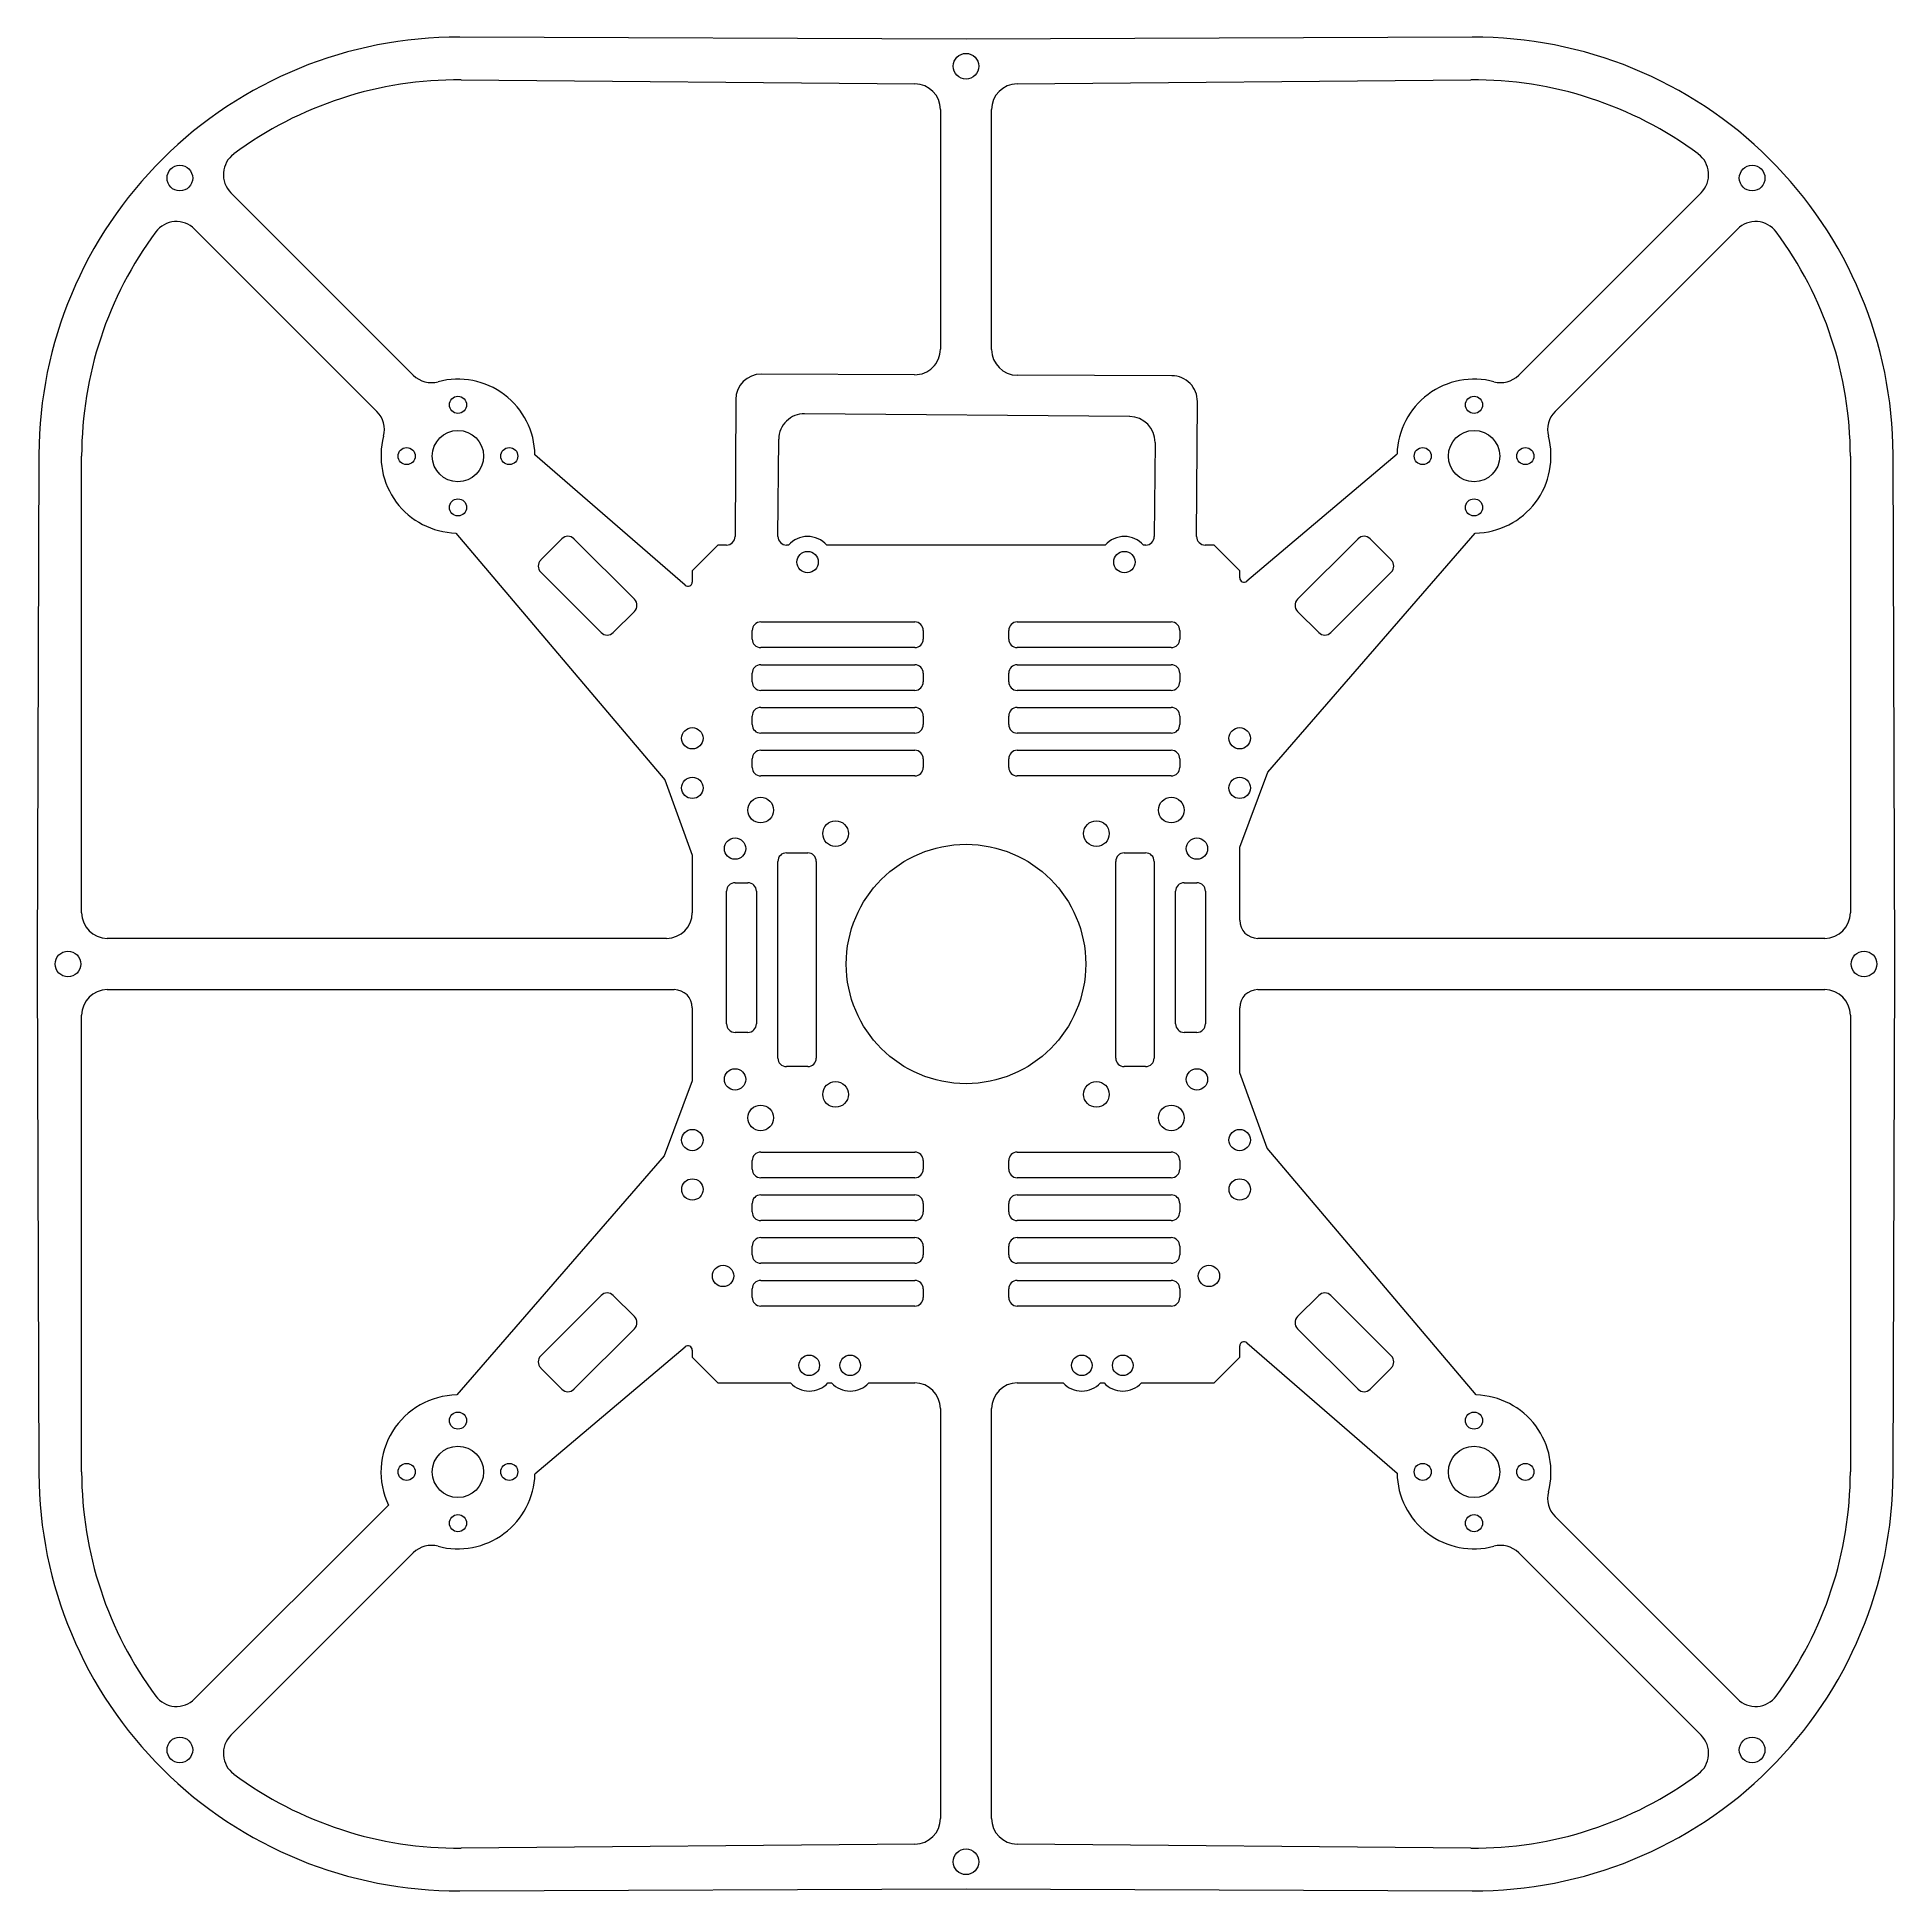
# Model space of a CAD drawing. Header units: millimetres. Extents: x -109 to 109, y -108 to 108.
import ezdxf

# ---------------------------------------------------------------- set-up
doc = ezdxf.new("R2010")
doc.units = ezdxf.units.MM
doc.layers.add('1', color=7, linetype='Continuous', true_color=0xffffff)

msp = doc.modelspace()

# ---------------------------------------------------------------- linework, layer by layer
at = {"layer": '1', "color": 30, "linetype": 'Continuous', "lineweight": 13}
for p, q in [((0, 108.15), (-59.19, 108.4)), ((0, 108.15), (-59.19, 108.4)), ((59.19, 108.4), (0, 108.15)), ((59.19, 108.4), (0, 108.15)), ((-59.01, 103.4), (-5.97, 102.93)), ((-59.01, 103.4), (-5.97, 102.93)), ((5.97, 102.93), (59.01, 103.4)), ((5.97, 102.93), (59.01, 103.4)), ((-3, 99.93), (-3, 71.91)), ((-3, 99.93), (-3, 71.91)), ((3, 71.86), (3, 99.93)), ((3, 71.86), (3, 99.93)), ((-64.62, 68.87), (-85.95, 90.2)), ((-64.62, 68.87), (-85.95, 90.2)), ((85.95, 90.2), (64.62, 68.87)), ((85.95, 90.2), (64.62, 68.87)), ((-90.2, 85.95), (-68.87, 64.62)), ((-90.2, 85.95), (-68.87, 64.62)), ((68.87, 64.62), (90.2, 85.95)), ((68.87, 64.62), (90.2, 85.95)), ((-6.01, 68.91), (-23.92, 68.99)), ((-6.01, 68.91), (-23.92, 68.99)), ((24.07, 68.79), (5.99, 68.86)), ((24.07, 68.79), (5.99, 68.86)), ((-26.93, 66), (-27, 50)), ((-26.93, 66), (-27, 50)), ((26.96, 50.01), (27.06, 65.77)), ((26.96, 50.01), (27.06, 65.77)), ((19.13, 64.03), (-18.87, 64.36)), ((19.13, 64.03), (-18.87, 64.36)), ((-21.99, 50.01), (-21.89, 61.39)), ((-21.99, 50.01), (-21.89, 61.39)), ((22.11, 61), (22.01, 49.99)), ((22.11, 61), (22.01, 49.99)), ((-108.4, 59.57), (-108.6, 0.46)), ((-108.4, 59.57), (-108.6, 0.46)), ((-103.4, 6), (-103.4, 59.4)), ((-103.4, 6), (-103.4, 59.4)), ((-32.83, 44.29), (-50.4, 59.53)), ((-32.83, 44.29), (-50.4, 59.53)), ((50.4, 59.64), (32.82, 44.77)), ((50.4, 59.64), (32.82, 44.77)), ((103.4, 59.4), (103.4, 6)), ((103.4, 59.4), (103.4, 6)), ((108.6, 0.46), (108.4, 59.57)), ((108.6, 0.46), (108.4, 59.57)), ((-59.64, 50.4), (-35.23, 21.55)), ((-59.64, 50.4), (-35.23, 21.55)), ((35.28, 22.43), (59.53, 50.4)), ((35.28, 22.43), (59.53, 50.4)), ((-49.73, 47.25), (-47.25, 49.73)), ((-49.73, 47.25), (-47.25, 49.73)), ((-45.84, 49.73), (-38.77, 42.66)), ((-45.84, 49.73), (-38.77, 42.66)), ((-29, 49), (-32, 46)), ((-29, 49), (-32, 46)), ((-28, 49), (-29, 49)), ((-28, 49), (-29, 49)), ((-20.76, 49), (-20.99, 49)), ((-20.76, 49), (-20.99, 49)), ((16.28, 49), (-16.28, 49)), ((16.28, 49), (-16.28, 49)), ((21.01, 49), (20.76, 49)), ((21.01, 49), (20.76, 49)), ((29, 49), (27.96, 49)), ((29, 49), (27.96, 49)), ((32, 46), (29, 49)), ((32, 46), (29, 49)), ((38.77, 42.66), (45.84, 49.73)), ((38.77, 42.66), (45.84, 49.73)), ((47.25, 49.73), (49.73, 47.25)), ((47.25, 49.73), (49.73, 47.25)), ((-42.66, 38.77), (-49.73, 45.84)), ((-42.66, 38.77), (-49.73, 45.84)), ((-32, 46), (-32, 44.67)), ((-32, 46), (-32, 44.67)), ((32, 45.15), (32, 46)), ((32, 45.15), (32, 46)), ((49.73, 45.84), (42.66, 38.77)), ((49.73, 45.84), (42.66, 38.77)), ((-38.77, 41.24), (-41.24, 38.77)), ((-38.77, 41.24), (-41.24, 38.77)), ((-24, 40), (-6, 40)), ((-24, 40), (-6, 40)), ((6, 40), (24, 40)), ((6, 40), (24, 40)), ((41.24, 38.77), (38.77, 41.24)), ((41.24, 38.77), (38.77, 41.24)), ((-25, 38), (-25, 39)), ((-25, 38), (-25, 39)), ((-6, 37), (-24, 37)), ((-6, 37), (-24, 37)), ((-5, 39), (-5, 38)), ((-5, 39), (-5, 38)), ((5, 38), (5, 39)), ((5, 38), (5, 39)), ((24, 37), (6, 37)), ((24, 37), (6, 37)), ((25, 39), (25, 38)), ((25, 39), (25, 38)), ((-24, 35), (-6, 35)), ((-24, 35), (-6, 35)), ((6, 35), (24, 35)), ((6, 35), (24, 35)), ((-25, 33), (-25, 34)), ((-25, 33), (-25, 34)), ((-5, 34), (-5, 33)), ((-5, 34), (-5, 33)), ((5, 33), (5, 34)), ((5, 33), (5, 34)), ((25, 34), (25, 33)), ((25, 34), (25, 33)), ((-6, 32), (-24, 32)), ((-6, 32), (-24, 32)), ((24, 32), (6, 32)), ((24, 32), (6, 32)), ((-25, 28), (-25, 29)), ((-25, 28), (-25, 29)), ((-24, 30), (-6, 30)), ((-24, 30), (-6, 30)), ((-5, 29), (-5, 28)), ((-5, 29), (-5, 28)), ((5, 28), (5, 29)), ((5, 28), (5, 29)), ((6, 30), (24, 30)), ((6, 30), (24, 30)), ((25, 29), (25, 28)), ((25, 29), (25, 28)), ((-6, 27), (-24, 27)), ((-6, 27), (-24, 27)), ((24, 27), (6, 27)), ((24, 27), (6, 27)), ((-25, 23), (-25, 24)), ((-25, 23), (-25, 24)), ((-24, 25), (-6, 25)), ((-24, 25), (-6, 25)), ((-5, 24), (-5, 23)), ((-5, 24), (-5, 23)), ((5, 23), (5, 24)), ((5, 23), (5, 24)), ((6, 25), (24, 25)), ((6, 25), (24, 25)), ((25, 24), (25, 23)), ((25, 24), (25, 23)), ((-6, 22), (-24, 22)), ((-6, 22), (-24, 22)), ((24, 22), (6, 22)), ((24, 22), (6, 22)), ((32, 13.65), (35.28, 22.43)), ((32, 13.65), (35.28, 22.43)), ((-35.23, 21.55), (-32, 12.73)), ((-35.23, 21.55), (-32, 12.73)), ((32, 5.12), (32, 13.65)), ((32, 5.12), (32, 13.65)), ((-32, 12.73), (-32, 6)), ((-32, 12.73), (-32, 6)), ((-22, -11), (-22, 12)), ((-22, -11), (-22, 12)), ((-21, 13), (-18.5, 13)), ((-21, 13), (-18.5, 13)), ((-17.5, 12), (-17.5, -11)), ((-17.5, 12), (-17.5, -11)), ((17.5, -11), (17.5, 12)), ((17.5, -11), (17.5, 12)), ((18.5, 13), (21, 13)), ((18.5, 13), (21, 13)), ((22, 12), (22, -11)), ((22, 12), (22, -11)), ((-27, 9.5), (-25.5, 9.5)), ((-27, 9.5), (-25.5, 9.5)), ((25.5, 9.5), (27, 9.5)), ((25.5, 9.5), (27, 9.5)), ((-28, -7), (-28, 8.5)), ((-28, -7), (-28, 8.5)), ((-24.5, 8.5), (-24.5, -7)), ((-24.5, 8.5), (-24.5, -7)), ((24.5, -7), (24.5, 8.5)), ((24.5, -7), (24.5, 8.5)), ((28, 8.5), (28, -7)), ((28, 8.5), (28, -7)), ((-35, 3), (-100.4, 3)), ((-35, 3), (-100.4, 3)), ((100.4, 3), (34.12, 3)), ((100.4, 3), (34.12, 3)), ((-108.6, 0.46), (-108.6, -0.46)), ((-108.6, 0.46), (-108.6, -0.46)), ((108.6, -0.46), (108.6, 0.46)), ((108.6, -0.46), (108.6, 0.46)), ((-108.6, -0.46), (-108.4, -59.57)), ((-108.6, -0.46), (-108.4, -59.57)), ((108.4, -59.57), (108.6, -0.46)), ((108.4, -59.57), (108.6, -0.46)), ((-100.4, -3), (-34.12, -3)), ((-100.4, -3), (-34.12, -3)), ((34.12, -3), (100.4, -3)), ((34.12, -3), (100.4, -3)), ((-103.4, -59.4), (-103.4, -6)), ((-103.4, -59.4), (-103.4, -6)), ((-32, -5.12), (-32, -13.65)), ((-32, -5.12), (-32, -13.65)), ((32, -12.73), (32, -5.12)), ((32, -12.73), (32, -5.12)), ((103.4, -6), (103.4, -59.4)), ((103.4, -6), (103.4, -59.4)), ((-25.5, -8), (-27, -8)), ((-25.5, -8), (-27, -8)), ((27, -8), (25.5, -8)), ((27, -8), (25.5, -8)), ((-18.5, -12), (-21, -12)), ((-18.5, -12), (-21, -12)), ((21, -12), (18.5, -12)), ((21, -12), (18.5, -12)), ((35.23, -21.55), (32, -12.73)), ((35.23, -21.55), (32, -12.73)), ((-32, -13.65), (-35.28, -22.43)), ((-32, -13.65), (-35.28, -22.43)), ((59.64, -50.4), (35.23, -21.55)), ((59.64, -50.4), (35.23, -21.55)), ((-35.28, -22.43), (-59.53, -50.4)), ((-35.28, -22.43), (-59.53, -50.4)), ((-25, -24), (-25, -23)), ((-25, -24), (-25, -23)), ((-24, -22), (-6, -22)), ((-24, -22), (-6, -22)), ((-5, -23), (-5, -24)), ((-5, -23), (-5, -24)), ((5, -24), (5, -23)), ((5, -24), (5, -23)), ((6, -22), (24, -22)), ((6, -22), (24, -22)), ((25, -23), (25, -24)), ((25, -23), (25, -24)), ((-6, -25), (-24, -25)), ((-6, -25), (-24, -25)), ((24, -25), (6, -25)), ((24, -25), (6, -25)), ((-25, -29), (-25, -28)), ((-25, -29), (-25, -28)), ((-24, -27), (-6, -27)), ((-24, -27), (-6, -27)), ((-5, -28), (-5, -29)), ((-5, -28), (-5, -29)), ((5, -29), (5, -28)), ((5, -29), (5, -28)), ((6, -27), (24, -27)), ((6, -27), (24, -27)), ((25, -28), (25, -29)), ((25, -28), (25, -29)), ((-6, -30), (-24, -30)), ((-6, -30), (-24, -30)), ((24, -30), (6, -30)), ((24, -30), (6, -30)), ((-24, -32), (-6, -32)), ((-24, -32), (-6, -32)), ((6, -32), (24, -32)), ((6, -32), (24, -32)), ((-25, -34), (-25, -33)), ((-25, -34), (-25, -33)), ((-5, -33), (-5, -34)), ((-5, -33), (-5, -34)), ((5, -34), (5, -33)), ((5, -34), (5, -33)), ((25, -33), (25, -34)), ((25, -33), (25, -34)), ((-6, -35), (-24, -35)), ((-6, -35), (-24, -35)), ((24, -35), (6, -35)), ((24, -35), (6, -35)), ((-49.73, -45.84), (-42.66, -38.77)), ((-49.73, -45.84), (-42.66, -38.77)), ((-41.24, -38.77), (-38.77, -41.24)), ((-41.24, -38.77), (-38.77, -41.24)), ((-25, -39), (-25, -38)), ((-25, -39), (-25, -38)), ((-24, -37), (-6, -37)), ((-24, -37), (-6, -37)), ((-5, -38), (-5, -39)), ((-5, -38), (-5, -39)), ((5, -39), (5, -38)), ((5, -39), (5, -38)), ((6, -37), (24, -37)), ((6, -37), (24, -37)), ((25, -38), (25, -39)), ((25, -38), (25, -39)), ((38.77, -41.24), (41.24, -38.77)), ((38.77, -41.24), (41.24, -38.77)), ((42.66, -38.77), (49.73, -45.84)), ((42.66, -38.77), (49.73, -45.84)), ((-6, -40), (-24, -40)), ((-6, -40), (-24, -40)), ((24, -40), (6, -40)), ((24, -40), (6, -40)), ((-38.77, -42.66), (-45.84, -49.73)), ((-38.77, -42.66), (-45.84, -49.73)), ((45.84, -49.73), (38.77, -42.66)), ((45.84, -49.73), (38.77, -42.66)), ((-50.4, -59.64), (-32.82, -44.77)), ((-50.4, -59.64), (-32.82, -44.77)), ((-32, -45.15), (-32, -46)), ((-32, -45.15), (-32, -46)), ((32, -46), (32, -44.67)), ((32, -46), (32, -44.67)), ((32.83, -44.29), (50.4, -59.53)), ((32.83, -44.29), (50.4, -59.53)), ((-47.25, -49.73), (-49.73, -47.25)), ((-47.25, -49.73), (-49.73, -47.25)), ((-32, -46), (-29, -49)), ((-32, -46), (-29, -49)), ((29, -49), (32, -46)), ((29, -49), (32, -46)), ((49.73, -47.25), (47.25, -49.73)), ((49.73, -47.25), (47.25, -49.73)), ((-29, -49), (-20.51, -49)), ((-29, -49), (-20.51, -49)), ((-16.14, -49), (-15.72, -49)), ((-16.14, -49), (-15.72, -49)), ((-11.36, -49), (-6, -49)), ((-11.36, -49), (-6, -49)), ((6, -49), (11.36, -49)), ((6, -49), (11.36, -49)), ((15.72, -49), (16.14, -49)), ((15.72, -49), (16.14, -49)), ((20.51, -49), (29, -49)), ((20.51, -49), (29, -49)), ((-3, -52), (-3, -99.93)), ((-3, -52), (-3, -99.93)), ((3, -99.93), (3, -52)), ((3, -99.93), (3, -52)), ((-67.52, -63.28), (-90.2, -85.95)), ((-67.52, -63.28), (-90.2, -85.95)), ((90.2, -85.95), (68.87, -64.62)), ((90.2, -85.95), (68.87, -64.62)), ((-85.95, -90.2), (-64.62, -68.87)), ((-85.95, -90.2), (-64.62, -68.87)), ((64.62, -68.87), (85.95, -90.2)), ((64.62, -68.87), (85.95, -90.2)), ((-5.97, -102.93), (-59.01, -103.4)), ((-5.97, -102.93), (-59.01, -103.4)), ((59.01, -103.4), (5.97, -102.93)), ((59.01, -103.4), (5.97, -102.93)), ((-59.19, -108.4), (0, -108.15)), ((-59.19, -108.4), (0, -108.15)), ((0, -108.15), (59.19, -108.4)), ((0, -108.15), (59.19, -108.4))]:
    msp.add_line(p, q, dxfattribs=at)
for centre, radius in [((0, 105), 1.5), ((0, 105), 1.5), ((-91.92, 91.92), 1.5), ((-91.92, 91.92), 1.5), ((91.92, 91.92), 1.5), ((91.92, 91.92), 1.5), ((-59.4, 65.4), 1), ((-59.4, 65.4), 1), ((59.4, 65.4), 1), ((59.4, 65.4), 1), ((-59.4, 59.4), 3), ((-59.4, 59.4), 3), ((59.4, 59.4), 3), ((59.4, 59.4), 3), ((-65.4, 59.4), 1), ((-65.4, 59.4), 1), ((-53.4, 59.4), 1), ((-53.4, 59.4), 1), ((53.4, 59.4), 1), ((53.4, 59.4), 1), ((65.4, 59.4), 1), ((65.4, 59.4), 1), ((-59.4, 53.4), 1), ((-59.4, 53.4), 1), ((59.4, 53.4), 1), ((59.4, 53.4), 1), ((-18.52, 47), 1.25), ((-18.52, 47), 1.25), ((18.52, 47), 1.25), ((18.52, 47), 1.25), ((-32, 26.4), 1.25), ((-32, 26.4), 1.25), ((32, 26.4), 1.25), ((32, 26.4), 1.25), ((-32, 20.6), 1.25), ((-32, 20.6), 1.25), ((32, 20.6), 1.25), ((32, 20.6), 1.25), ((-24, 18), 1.5), ((-24, 18), 1.5), ((24, 18), 1.5), ((24, 18), 1.5), ((-15.25, 15.25), 1.5), ((-15.25, 15.25), 1.5), ((15.25, 15.25), 1.5), ((15.25, 15.25), 1.5), ((-27, 13.5), 1.25), ((-27, 13.5), 1.25), ((0, 0), 14), ((0, 0), 14), ((27, 13.5), 1.25), ((27, 13.5), 1.25), ((-105, 0), 1.5), ((-105, 0), 1.5), ((105, 0), 1.5), ((105, 0), 1.5), ((-27, -13.5), 1.25), ((-27, -13.5), 1.25), ((27, -13.5), 1.25), ((27, -13.5), 1.25), ((-15.25, -15.25), 1.5), ((-15.25, -15.25), 1.5), ((15.25, -15.25), 1.5), ((15.25, -15.25), 1.5), ((-24, -18), 1.5), ((-24, -18), 1.5), ((24, -18), 1.5), ((24, -18), 1.5), ((-32, -20.59), 1.25), ((-32, -20.59), 1.25), ((32, -20.59), 1.25), ((32, -20.59), 1.25), ((-31.99, -26.37), 1.25), ((-31.99, -26.37), 1.25), ((32.01, -26.37), 1.25), ((32.01, -26.37), 1.25), ((-28.4, -36.48), 1.25), ((-28.4, -36.48), 1.25), ((28.4, -36.48), 1.25), ((28.4, -36.48), 1.25), ((-18.33, -46.94), 1.2), ((-18.33, -46.94), 1.2), ((-13.54, -46.94), 1.2), ((-13.54, -46.94), 1.2), ((13.54, -46.94), 1.2), ((13.54, -46.94), 1.2), ((18.33, -46.94), 1.2), ((18.33, -46.94), 1.2), ((-59.4, -53.4), 1), ((-59.4, -53.4), 1), ((59.4, -53.4), 1), ((59.4, -53.4), 1), ((-59.4, -59.4), 3), ((-59.4, -59.4), 3), ((59.4, -59.4), 3), ((59.4, -59.4), 3), ((-65.4, -59.4), 1), ((-65.4, -59.4), 1), ((-53.4, -59.4), 1), ((-53.4, -59.4), 1), ((53.4, -59.4), 1), ((53.4, -59.4), 1), ((65.4, -59.4), 1), ((65.4, -59.4), 1), ((-59.4, -65.4), 1), ((-59.4, -65.4), 1), ((59.4, -65.4), 1), ((59.4, -65.4), 1), ((-91.92, -91.92), 1.5), ((-91.92, -91.92), 1.5), ((91.92, -91.92), 1.5), ((91.92, -91.92), 1.5), ((0, -105), 1.5), ((0, -105), 1.5)]:
    msp.add_circle(centre, radius, dxfattribs=at)
at = {"layer": '1', "color": 3, "linetype": 'Continuous', "lineweight": 18}
for centre in [(0, 105), (-91.92, 91.92), (91.92, 91.92), (-105, 0), (105, 0), (-91.92, -91.92), (91.92, -91.92), (0, -105)]:
    msp.add_circle(centre, 1.5, dxfattribs=at)
at = {"layer": '1', "color": 30, "linetype": 'Continuous', "lineweight": 13}
for centre, radius, start, end in [((-59.4, 59.4), 49, 89.7635, 179.7999), ((-59.4, 59.4), 49, 89.7635, 179.7999), ((59.4, 59.4), 49, 0.2001, 90.2365), ((59.4, 59.4), 49, 0.2001, 90.2365), ((-59.4, 59.4), 44, 89.4947, 126.585), ((-59.4, 59.4), 44, 89.4947, 126.585), ((-6, 99.93), 3, 0, 89.4947), ((-6, 99.93), 3, 0, 89.4947), ((6, 99.93), 3, 90.5053, 180), ((6, 99.93), 3, 90.5053, 180), ((59.4, 59.4), 44, 53.415, 90.5053), ((59.4, 59.4), 44, 53.415, 90.5053), ((-83.83, 92.32), 3, 126.585, 225), ((-83.83, 92.32), 3, 126.585, 225), ((83.83, 92.32), 3, 315, 53.415), ((83.83, 92.32), 3, 315, 53.415), ((-59.4, 59.4), 44, 143.415, 180), ((-59.4, 59.4), 44, 143.415, 180), ((-92.32, 83.83), 3, 45, 143.415), ((-92.32, 83.83), 3, 45, 143.415), ((92.32, 83.83), 3, 36.585, 135), ((92.32, 83.83), 3, 36.585, 135), ((59.4, 59.4), 44, 0, 36.585), ((59.4, 59.4), 44, 0, 36.585), ((-6, 71.91), 3, 269.7635, 0), ((-6, 71.91), 3, 269.7635, 0), ((6, 71.86), 3, 180, 269.7635), ((6, 71.86), 3, 180, 269.7635), ((-62.5, 70.99), 3, 225, 285), ((-62.5, 70.99), 3, 225, 285), ((-59.4, 59.4), 9, 0.873, 105), ((-59.4, 59.4), 9, 0.873, 105), ((-23.93, 65.99), 3, 89.7635, 179.7635), ((-23.93, 65.99), 3, 89.7635, 179.7635), ((24.06, 65.79), 3, 359.6187, 89.7635), ((24.06, 65.79), 3, 359.6187, 89.7635), ((59.4, 59.4), 9, 75, 178.4254), ((59.4, 59.4), 9, 75, 178.4254), ((62.5, 70.99), 3, 255, 315), ((62.5, 70.99), 3, 255, 315), ((-70.99, 62.5), 3, 345, 45), ((-70.99, 62.5), 3, 345, 45), ((-18.89, 61.36), 3, 89.4947, 179.5011), ((-18.89, 61.36), 3, 89.4947, 179.5011), ((19.11, 61.03), 3, 359.4947, 89.4947), ((19.11, 61.03), 3, 359.4947, 89.4947), ((70.99, 62.5), 3, 135, 195), ((70.99, 62.5), 3, 135, 195), ((-59.4, 59.4), 9, 165, 268.4254), ((-59.4, 59.4), 9, 165, 268.4254), ((59.4, 59.4), 9, 270.873, 15), ((59.4, 59.4), 9, 270.873, 15), ((-46.54, 49.02), 1, 45, 135), ((-46.54, 49.02), 1, 45, 135), ((-28, 50), 1, 270, 359.7635), ((-28, 50), 1, 270, 359.7635), ((-20.99, 50), 1, 179.5011, 270), ((-20.99, 50), 1, 179.5011, 270), ((-18.52, 47), 3, 41.8103, 138.1897), ((-18.52, 47), 3, 41.8103, 138.1897), ((18.52, 47), 3, 41.8103, 138.1897), ((18.52, 47), 3, 41.8103, 138.1897), ((21.01, 50), 1, 270, 359.4947), ((21.01, 50), 1, 270, 359.4947), ((27.96, 50), 1, 179.6187, 270), ((27.96, 50), 1, 179.6187, 270), ((46.54, 49.02), 1, 45, 135), ((46.54, 49.02), 1, 45, 135), ((-49.02, 46.54), 1, 135, 225), ((-49.02, 46.54), 1, 135, 225), ((49.02, 46.54), 1, 315, 45), ((49.02, 46.54), 1, 315, 45), ((-32.5, 44.67), 0.5, 229.0627, 360), ((-32.5, 44.67), 0.5, 229.0627, 360), ((32.5, 45.15), 0.5, 180, 310.2357), ((32.5, 45.15), 0.5, 180, 310.2357), ((-39.47, 41.95), 1, 315, 45), ((-39.47, 41.95), 1, 315, 45), ((39.47, 41.95), 1, 135, 225), ((39.47, 41.95), 1, 135, 225), ((-24, 39), 1, 90, 180), ((-24, 39), 1, 90, 180), ((-6, 39), 1, 0, 90), ((-6, 39), 1, 0, 90), ((6, 39), 1, 90, 180), ((6, 39), 1, 90, 180), ((24, 39), 1, 0, 90), ((24, 39), 1, 0, 90), ((-41.95, 39.47), 1, 225, 315), ((-41.95, 39.47), 1, 225, 315), ((-24, 38), 1, 180, 270), ((-24, 38), 1, 180, 270), ((-6, 38), 1, 270, 0), ((-6, 38), 1, 270, 0), ((6, 38), 1, 180, 270), ((6, 38), 1, 180, 270), ((24, 38), 1, 270, 360), ((24, 38), 1, 270, 360), ((41.95, 39.47), 1, 225, 315), ((41.95, 39.47), 1, 225, 315), ((-24, 34), 1, 90, 180), ((-24, 34), 1, 90, 180), ((-6, 34), 1, 0, 90), ((-6, 34), 1, 0, 90), ((6, 34), 1, 90, 180), ((6, 34), 1, 90, 180), ((24, 34), 1, 0, 90), ((24, 34), 1, 0, 90), ((-24, 33), 1, 180, 270), ((-24, 33), 1, 180, 270), ((-6, 33), 1, 270, 0), ((-6, 33), 1, 270, 0), ((6, 33), 1, 180, 270), ((6, 33), 1, 180, 270), ((24, 33), 1, 270, 360), ((24, 33), 1, 270, 360), ((-24, 29), 1, 90, 180), ((-24, 29), 1, 90, 180), ((-6, 29), 1, 0, 90), ((-6, 29), 1, 0, 90), ((6, 29), 1, 90, 180), ((6, 29), 1, 90, 180), ((24, 29), 1, 0, 90), ((24, 29), 1, 0, 90), ((-24, 28), 1, 180, 270), ((-24, 28), 1, 180, 270), ((-6, 28), 1, 270, 0), ((-6, 28), 1, 270, 0), ((6, 28), 1, 180, 270), ((6, 28), 1, 180, 270), ((24, 28), 1, 270, 360), ((24, 28), 1, 270, 360), ((-24, 24), 1, 90, 180), ((-24, 24), 1, 90, 180), ((-6, 24), 1, 0, 90), ((-6, 24), 1, 0, 90), ((6, 24), 1, 90, 180), ((6, 24), 1, 90, 180), ((24, 24), 1, 0, 90), ((24, 24), 1, 0, 90), ((-24, 23), 1, 180, 270), ((-24, 23), 1, 180, 270), ((-6, 23), 1, 270, 0), ((-6, 23), 1, 270, 0), ((6, 23), 1, 180, 270), ((6, 23), 1, 180, 270), ((24, 23), 1, 270, 360), ((24, 23), 1, 270, 360), ((-21, 12), 1, 90, 180), ((-21, 12), 1, 90, 180), ((-18.5, 12), 1, 0, 90), ((-18.5, 12), 1, 0, 90), ((18.5, 12), 1, 90, 180), ((18.5, 12), 1, 90, 180), ((21, 12), 1, 0, 90), ((21, 12), 1, 0, 90), ((-27, 8.5), 1, 90, 180), ((-27, 8.5), 1, 90, 180), ((-25.5, 8.5), 1, 0, 90), ((-25.5, 8.5), 1, 0, 90), ((25.5, 8.5), 1, 90, 180), ((25.5, 8.5), 1, 90, 180), ((27, 8.5), 1, 0, 90), ((27, 8.5), 1, 0, 90), ((-100.4, 6), 3, 180, 270), ((-100.4, 6), 3, 180, 270), ((-35, 6), 3, 270, 0), ((-35, 6), 3, 270, 0), ((34.12, 5.12), 2.12, 180, 270), ((34.12, 5.12), 2.12, 180, 270), ((100.4, 6), 3, 270, 360), ((100.4, 6), 3, 270, 360), ((-100.4, -6), 3, 90, 180), ((-100.4, -6), 3, 90, 180), ((-34.12, -5.12), 2.12, 0, 90), ((-34.12, -5.12), 2.12, 0, 90), ((34.12, -5.12), 2.12, 90, 180), ((34.12, -5.12), 2.12, 90, 180), ((100.4, -6), 3, 0, 90), ((100.4, -6), 3, 0, 90), ((-27, -7), 1, 180, 270), ((-27, -7), 1, 180, 270), ((-25.5, -7), 1, 270, 0), ((-25.5, -7), 1, 270, 0), ((25.5, -7), 1, 180, 270), ((25.5, -7), 1, 180, 270), ((27, -7), 1, 270, 0), ((27, -7), 1, 270, 0), ((-21, -11), 1, 180, 270), ((-21, -11), 1, 180, 270), ((-18.5, -11), 1, 270, 0), ((-18.5, -11), 1, 270, 0), ((18.5, -11), 1, 180, 270), ((18.5, -11), 1, 180, 270), ((21, -11), 1, 270, 0), ((21, -11), 1, 270, 0), ((-24, -23), 1, 90, 180), ((-24, -23), 1, 90, 180), ((-6, -23), 1, 0, 90), ((-6, -23), 1, 0, 90), ((6, -23), 1, 90, 180), ((6, -23), 1, 90, 180), ((24, -23), 1, 0, 90), ((24, -23), 1, 0, 90), ((-24, -24), 1, 180, 270), ((-24, -24), 1, 180, 270), ((-6, -24), 1, 270, 0), ((-6, -24), 1, 270, 0), ((6, -24), 1, 180, 270), ((6, -24), 1, 180, 270), ((24, -24), 1, 270, 0), ((24, -24), 1, 270, 0), ((-24, -28), 1, 90, 180), ((-24, -28), 1, 90, 180), ((-6, -28), 1, 0, 90), ((-6, -28), 1, 0, 90), ((6, -28), 1, 90, 180), ((6, -28), 1, 90, 180), ((24, -28), 1, 0, 90), ((24, -28), 1, 0, 90), ((-24, -29), 1, 180, 270), ((-24, -29), 1, 180, 270), ((-6, -29), 1, 270, 0), ((-6, -29), 1, 270, 0), ((6, -29), 1, 180, 270), ((6, -29), 1, 180, 270), ((24, -29), 1, 270, 0), ((24, -29), 1, 270, 0), ((-24, -33), 1, 90, 180), ((-24, -33), 1, 90, 180), ((-6, -33), 1, 0, 90), ((-6, -33), 1, 0, 90), ((6, -33), 1, 90, 180), ((6, -33), 1, 90, 180), ((24, -33), 1, 0, 90), ((24, -33), 1, 0, 90), ((-24, -34), 1, 180, 270), ((-24, -34), 1, 180, 270), ((-6, -34), 1, 270, 0), ((-6, -34), 1, 270, 0), ((6, -34), 1, 180, 270), ((6, -34), 1, 180, 270), ((24, -34), 1, 270, 360), ((24, -34), 1, 270, 360), ((-41.95, -39.47), 1, 45, 135), ((-41.95, -39.47), 1, 45, 135), ((-24, -38), 1, 90, 180), ((-24, -38), 1, 90, 180), ((-24, -39), 1, 180, 270), ((-24, -39), 1, 180, 270), ((-6, -38), 1, 0, 90), ((-6, -38), 1, 0, 90), ((-6, -39), 1, 270, 0), ((-6, -39), 1, 270, 0), ((6, -38), 1, 90, 180), ((6, -38), 1, 90, 180), ((6, -39), 1, 180, 270), ((6, -39), 1, 180, 270), ((24, -38), 1, 0, 90), ((24, -38), 1, 0, 90), ((24, -39), 1, 270, 360), ((24, -39), 1, 270, 360), ((41.95, -39.47), 1, 45, 135), ((41.95, -39.47), 1, 45, 135), ((-39.47, -41.95), 1, 315, 45), ((-39.47, -41.95), 1, 315, 45), ((39.47, -41.95), 1, 135, 225), ((39.47, -41.95), 1, 135, 225), ((-32.5, -45.15), 0.5, 0, 130.2357), ((-32.5, -45.15), 0.5, 0, 130.2357), ((32.5, -44.67), 0.5, 49.0627, 180), ((32.5, -44.67), 0.5, 49.0627, 180), ((-49.02, -46.54), 1, 135, 225), ((-49.02, -46.54), 1, 135, 225), ((49.02, -46.54), 1, 315, 45), ((49.02, -46.54), 1, 315, 45), ((-46.54, -49.02), 1, 225, 315), ((-46.54, -49.02), 1, 225, 315), ((-18.33, -46.94), 3, 223.2881, 316.7119), ((-18.33, -46.94), 3, 223.2881, 316.7119), ((-13.54, -46.94), 3, 223.2881, 316.7119), ((-13.54, -46.94), 3, 223.2881, 316.7119), ((-6, -52), 3, 0, 90), ((-6, -52), 3, 0, 90), ((6, -52), 3, 90, 180), ((6, -52), 3, 90, 180), ((13.54, -46.94), 3, 223.2881, 316.7119), ((13.54, -46.94), 3, 223.2881, 316.7119), ((18.33, -46.94), 3, 223.2881, 316.7119), ((18.33, -46.94), 3, 223.2881, 316.7119), ((46.54, -49.02), 1, 225, 315), ((46.54, -49.02), 1, 225, 315), ((-59.4, -59.4), 9, 90.873, 205.5288), ((-59.4, -59.4), 9, 90.873, 205.5288), ((59.4, -59.4), 9, 345, 88.4254), ((59.4, -59.4), 9, 345, 88.4254), ((-59.4, -59.4), 49, 180.2001, 270.2365), ((-59.4, -59.4), 49, 180.2001, 270.2365), ((-59.4, -59.4), 44, 180, 216.585), ((-59.4, -59.4), 44, 180, 216.585), ((-59.4, -59.4), 9, 255, 358.4254), ((-59.4, -59.4), 9, 255, 358.4254), ((59.4, -59.4), 9, 180.873, 285), ((59.4, -59.4), 9, 180.873, 285), ((59.4, -59.4), 49, 269.7635, 359.7999), ((59.4, -59.4), 49, 269.7635, 359.7999), ((59.4, -59.4), 44, 323.415, 0), ((59.4, -59.4), 44, 323.415, 0), ((70.99, -62.5), 3, 165, 225), ((70.99, -62.5), 3, 165, 225), ((-62.5, -70.99), 3, 75, 135), ((-62.5, -70.99), 3, 75, 135), ((62.5, -70.99), 3, 45, 105), ((62.5, -70.99), 3, 45, 105), ((-92.32, -83.83), 3, 216.585, 315), ((-92.32, -83.83), 3, 216.585, 315), ((92.32, -83.83), 3, 225, 323.415), ((92.32, -83.83), 3, 225, 323.415), ((-83.83, -92.32), 3, 135, 233.415), ((-83.83, -92.32), 3, 135, 233.415), ((83.83, -92.32), 3, 306.585, 45), ((83.83, -92.32), 3, 306.585, 45), ((-59.4, -59.4), 44, 233.415, 270.5053), ((-59.4, -59.4), 44, 233.415, 270.5053), ((59.4, -59.4), 44, 269.4947, 306.585), ((59.4, -59.4), 44, 269.4947, 306.585), ((-6, -99.93), 3, 270.5053, 0), ((-6, -99.93), 3, 270.5053, 0), ((6, -99.93), 3, 180, 269.4947), ((6, -99.93), 3, 180, 269.4947)]:
    msp.add_arc(centre, radius, start, end, dxfattribs=at)

doc.saveas('drawing.dxf')
